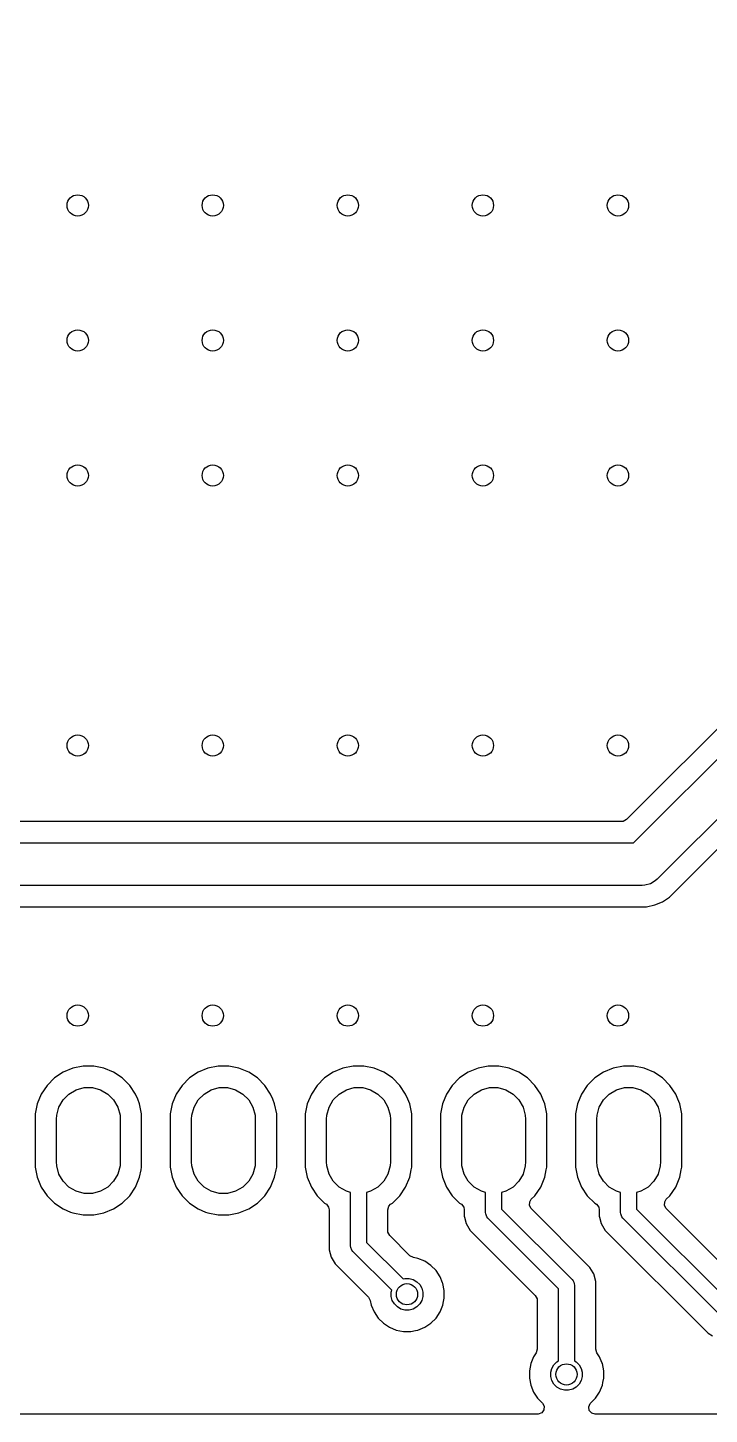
# Model space of a CAD drawing. Extents: x 2.6 to 14.2, y -9.4 to -3.8.
# Drawn here: x 3.946 to 4.451, y -9.426 to -8.399 of the extents above; entities that cross this region are included whole.
import ezdxf

# ---------------------------------------------------------------- set-up
doc = ezdxf.new("R2010")
doc.units = 0
doc.header["$MEASUREMENT"] = 0
doc.layers.add('BLACK', color=7, linetype='CONTINUOUS')

msp = doc.modelspace()

# ---------------------------------------------------------------- linework, layer by layer
at = {"layer": 'BLACK', "linetype": 'CONTINUOUS'}
for p, q in [((4.3947, -9.0026), (5.1122, -8.2851)), ((5.139, -8.3028), (4.4123, -9.0295)), ((4.4213, -9.0428), (5.1373, -8.3268)), ((4.9884, -8.3865), (4.3896, -8.9854)), ((4.3896, -8.9854), (4.3871, -8.9867)), ((4.3861, -8.9868), (3.8818, -8.9868)), ((4.3871, -8.9867), (4.3861, -8.9868)), ((3.8765, -9.0026), (4.3947, -9.0026)), ((4.4012, -9.0341), (3.8765, -9.0341)), ((4.4032, -9.034), (4.4012, -9.0341)), ((4.4072, -9.0329), (4.4032, -9.034)), ((4.4108, -9.0308), (4.4072, -9.0329)), ((4.4123, -9.0295), (4.4108, -9.0308)), ((4.4104, -9.0486), (4.4161, -9.0463)), ((4.4161, -9.0463), (4.4213, -9.0428)), ((3.8818, -9.0499), (4.4043, -9.0499)), ((4.4043, -9.0499), (4.4104, -9.0486)), ((4.4043, -9.0499), (4.4043, -9.0499)), ((3.9796, -9.1694), (3.9724, -9.1724)), ((3.9872, -9.1679), (3.9796, -9.1694)), ((3.9796, -9.1694), (3.9796, -9.1694)), ((3.995, -9.1679), (3.9872, -9.1679)), ((3.9872, -9.1679), (3.9872, -9.1679)), ((4.0026, -9.1694), (3.995, -9.1679)), ((3.995, -9.1679), (3.995, -9.1679)), ((4.0098, -9.1724), (4.0026, -9.1694)), ((4.0026, -9.1694), (4.0026, -9.1694)), ((4.0796, -9.1694), (4.0724, -9.1724)), ((4.0872, -9.1679), (4.0796, -9.1694)), ((4.0796, -9.1694), (4.0796, -9.1694)), ((4.095, -9.1679), (4.0872, -9.1679)), ((4.0872, -9.1679), (4.0872, -9.1679)), ((4.1026, -9.1694), (4.095, -9.1679)), ((4.095, -9.1679), (4.095, -9.1679)), ((4.1098, -9.1724), (4.1026, -9.1694)), ((4.1026, -9.1694), (4.1026, -9.1694)), ((4.1796, -9.1694), (4.1724, -9.1724)), ((4.1872, -9.1679), (4.1796, -9.1694)), ((4.1796, -9.1694), (4.1796, -9.1694)), ((4.195, -9.1679), (4.1872, -9.1679)), ((4.1872, -9.1679), (4.1872, -9.1679)), ((4.2026, -9.1694), (4.195, -9.1679)), ((4.195, -9.1679), (4.195, -9.1679)), ((4.2098, -9.1724), (4.2026, -9.1694)), ((4.2026, -9.1694), (4.2026, -9.1694)), ((4.2796, -9.1694), (4.2724, -9.1724)), ((4.2872, -9.1679), (4.2796, -9.1694)), ((4.2796, -9.1694), (4.2796, -9.1694)), ((4.295, -9.1679), (4.2872, -9.1679)), ((4.2872, -9.1679), (4.2872, -9.1679)), ((4.3026, -9.1694), (4.295, -9.1679)), ((4.295, -9.1679), (4.295, -9.1679)), ((4.3098, -9.1724), (4.3026, -9.1694)), ((4.3026, -9.1694), (4.3026, -9.1694)), ((4.3796, -9.1694), (4.3724, -9.1724)), ((4.3872, -9.1679), (4.3796, -9.1694)), ((4.3796, -9.1694), (4.3796, -9.1694)), ((4.395, -9.1679), (4.3872, -9.1679)), ((4.3872, -9.1679), (4.3872, -9.1679)), ((4.4026, -9.1694), (4.395, -9.1679)), ((4.395, -9.1679), (4.395, -9.1679)), ((4.4098, -9.1724), (4.4026, -9.1694)), ((4.4026, -9.1694), (4.4026, -9.1694)), ((3.966, -9.1767), (3.9605, -9.1822)), ((3.9724, -9.1724), (3.966, -9.1767)), ((3.966, -9.1767), (3.966, -9.1767)), ((3.9724, -9.1724), (3.9724, -9.1724)), ((4.0162, -9.1767), (4.0098, -9.1724)), ((4.0098, -9.1724), (4.0098, -9.1724)), ((4.0217, -9.1822), (4.0162, -9.1767)), ((4.0162, -9.1767), (4.0162, -9.1767)), ((4.066, -9.1767), (4.0605, -9.1822)), ((4.0724, -9.1724), (4.066, -9.1767)), ((4.066, -9.1767), (4.066, -9.1767)), ((4.0724, -9.1724), (4.0724, -9.1724)), ((4.1162, -9.1767), (4.1098, -9.1724)), ((4.1098, -9.1724), (4.1098, -9.1724)), ((4.1217, -9.1822), (4.1162, -9.1767)), ((4.1162, -9.1767), (4.1162, -9.1767)), ((4.166, -9.1767), (4.1605, -9.1822)), ((4.1724, -9.1724), (4.166, -9.1767)), ((4.166, -9.1767), (4.166, -9.1767)), ((4.1724, -9.1724), (4.1724, -9.1724)), ((4.2162, -9.1767), (4.2098, -9.1724)), ((4.2098, -9.1724), (4.2098, -9.1724)), ((4.2217, -9.1822), (4.2162, -9.1767)), ((4.2162, -9.1767), (4.2162, -9.1767)), ((4.266, -9.1767), (4.2605, -9.1822)), ((4.2724, -9.1724), (4.266, -9.1767)), ((4.266, -9.1767), (4.266, -9.1767)), ((4.2724, -9.1724), (4.2724, -9.1724)), ((4.3162, -9.1767), (4.3098, -9.1724)), ((4.3098, -9.1724), (4.3098, -9.1724)), ((4.3217, -9.1822), (4.3162, -9.1767)), ((4.3162, -9.1767), (4.3162, -9.1767)), ((4.366, -9.1767), (4.3605, -9.1822)), ((4.3724, -9.1724), (4.366, -9.1767)), ((4.366, -9.1767), (4.366, -9.1767)), ((4.3724, -9.1724), (4.3724, -9.1724)), ((4.4162, -9.1767), (4.4098, -9.1724)), ((4.4098, -9.1724), (4.4098, -9.1724)), ((4.4217, -9.1822), (4.4162, -9.1767)), ((4.4162, -9.1767), (4.4162, -9.1767)), ((3.9562, -9.1887), (3.9532, -9.1958)), ((3.9605, -9.1822), (3.9562, -9.1887)), ((3.9562, -9.1887), (3.9562, -9.1887)), ((3.9605, -9.1822), (3.9605, -9.1822)), ((3.9724, -9.1929), (3.9767, -9.1886)), ((3.9767, -9.1886), (3.9821, -9.1855)), ((3.9821, -9.1855), (3.988, -9.1839)), ((3.988, -9.1839), (3.9942, -9.1839)), ((3.9942, -9.1839), (4.0001, -9.1855)), ((4.0001, -9.1855), (4.0055, -9.1886)), ((4.0055, -9.1886), (4.0098, -9.1929)), ((4.026, -9.1887), (4.0217, -9.1822)), ((4.0217, -9.1822), (4.0217, -9.1822)), ((4.0276, -9.1924), (4.026, -9.1887)), ((4.026, -9.1887), (4.026, -9.1887)), ((4.0562, -9.1887), (4.0532, -9.1958)), ((4.0605, -9.1822), (4.0562, -9.1887)), ((4.0562, -9.1887), (4.0562, -9.1887)), ((4.0605, -9.1822), (4.0605, -9.1822)), ((4.0724, -9.1929), (4.0767, -9.1886)), ((4.0767, -9.1886), (4.0821, -9.1855)), ((4.0821, -9.1855), (4.088, -9.1839)), ((4.088, -9.1839), (4.0942, -9.1839)), ((4.0942, -9.1839), (4.1001, -9.1855)), ((4.1001, -9.1855), (4.1055, -9.1886)), ((4.1055, -9.1886), (4.1098, -9.1929)), ((4.126, -9.1887), (4.1217, -9.1822)), ((4.1217, -9.1822), (4.1217, -9.1822)), ((4.1276, -9.1924), (4.126, -9.1887)), ((4.126, -9.1887), (4.126, -9.1887)), ((4.1562, -9.1887), (4.1532, -9.1958)), ((4.1605, -9.1822), (4.1562, -9.1887)), ((4.1562, -9.1887), (4.1562, -9.1887)), ((4.1605, -9.1822), (4.1605, -9.1822)), ((4.1724, -9.1929), (4.1767, -9.1886)), ((4.1767, -9.1886), (4.1821, -9.1855)), ((4.1821, -9.1855), (4.188, -9.1839)), ((4.188, -9.1839), (4.1942, -9.1839)), ((4.1942, -9.1839), (4.2001, -9.1855)), ((4.2001, -9.1855), (4.2055, -9.1886)), ((4.2055, -9.1886), (4.2098, -9.1929)), ((4.226, -9.1887), (4.2217, -9.1822)), ((4.2217, -9.1822), (4.2217, -9.1822)), ((4.2276, -9.1924), (4.226, -9.1887)), ((4.226, -9.1887), (4.226, -9.1887)), ((4.2562, -9.1887), (4.2532, -9.1958)), ((4.2605, -9.1822), (4.2562, -9.1887)), ((4.2562, -9.1887), (4.2562, -9.1887)), ((4.2605, -9.1822), (4.2605, -9.1822)), ((4.2724, -9.1929), (4.2767, -9.1886)), ((4.2767, -9.1886), (4.2821, -9.1855)), ((4.2821, -9.1855), (4.288, -9.1839)), ((4.288, -9.1839), (4.2942, -9.1839)), ((4.2942, -9.1839), (4.3001, -9.1855)), ((4.3001, -9.1855), (4.3055, -9.1886)), ((4.3055, -9.1886), (4.3098, -9.1929)), ((4.326, -9.1887), (4.3217, -9.1822)), ((4.3217, -9.1822), (4.3217, -9.1822)), ((4.3276, -9.1924), (4.326, -9.1887)), ((4.326, -9.1887), (4.326, -9.1887)), ((4.3562, -9.1887), (4.3532, -9.1958)), ((4.3605, -9.1822), (4.3562, -9.1887)), ((4.3562, -9.1887), (4.3562, -9.1887)), ((4.3605, -9.1822), (4.3605, -9.1822)), ((4.3724, -9.1929), (4.3767, -9.1886)), ((4.3767, -9.1886), (4.3821, -9.1855)), ((4.3821, -9.1855), (4.388, -9.1839)), ((4.388, -9.1839), (4.3942, -9.1839)), ((4.3942, -9.1839), (4.4001, -9.1855)), ((4.4001, -9.1855), (4.4055, -9.1886)), ((4.4055, -9.1886), (4.4098, -9.1929)), ((4.426, -9.1887), (4.4217, -9.1822)), ((4.4217, -9.1822), (4.4217, -9.1822)), ((4.4276, -9.1924), (4.426, -9.1887)), ((4.426, -9.1887), (4.426, -9.1887)), ((3.9532, -9.1958), (3.9517, -9.2034)), ((3.9532, -9.1958), (3.9532, -9.1958)), ((3.9677, -9.2042), (3.9693, -9.1983)), ((3.9693, -9.1983), (3.9724, -9.1929)), ((4.0098, -9.1929), (4.0129, -9.1983)), ((4.0129, -9.1983), (4.0145, -9.2042)), ((4.029, -9.1958), (4.0276, -9.1924)), ((4.0305, -9.2034), (4.029, -9.1958)), ((4.029, -9.1958), (4.029, -9.1958)), ((4.029, -9.1958), (4.029, -9.1958)), ((4.0532, -9.1958), (4.0517, -9.2034)), ((4.0532, -9.1958), (4.0532, -9.1958)), ((4.0677, -9.2042), (4.0693, -9.1983)), ((4.0693, -9.1983), (4.0724, -9.1929)), ((4.1098, -9.1929), (4.1129, -9.1983)), ((4.1129, -9.1983), (4.1145, -9.2042)), ((4.129, -9.1958), (4.1276, -9.1924)), ((4.1305, -9.2034), (4.129, -9.1958)), ((4.129, -9.1958), (4.129, -9.1958)), ((4.129, -9.1958), (4.129, -9.1958)), ((4.1532, -9.1958), (4.1517, -9.2034)), ((4.1532, -9.1958), (4.1532, -9.1958)), ((4.1677, -9.2042), (4.1693, -9.1983)), ((4.1693, -9.1983), (4.1724, -9.1929)), ((4.2098, -9.1929), (4.2129, -9.1983)), ((4.2129, -9.1983), (4.2145, -9.2042)), ((4.229, -9.1958), (4.2276, -9.1924)), ((4.2305, -9.2034), (4.229, -9.1958)), ((4.229, -9.1958), (4.229, -9.1958)), ((4.229, -9.1958), (4.229, -9.1958)), ((4.2532, -9.1958), (4.2517, -9.2034)), ((4.2532, -9.1958), (4.2532, -9.1958)), ((4.2677, -9.2042), (4.2693, -9.1983)), ((4.2693, -9.1983), (4.2724, -9.1929)), ((4.3098, -9.1929), (4.3129, -9.1983)), ((4.3129, -9.1983), (4.3145, -9.2042)), ((4.329, -9.1958), (4.3276, -9.1924)), ((4.3305, -9.2034), (4.329, -9.1958)), ((4.329, -9.1958), (4.329, -9.1958)), ((4.329, -9.1958), (4.329, -9.1958)), ((4.3532, -9.1958), (4.3517, -9.2034)), ((4.3532, -9.1958), (4.3532, -9.1958)), ((4.3677, -9.2042), (4.3693, -9.1983)), ((4.3693, -9.1983), (4.3724, -9.1929)), ((4.4098, -9.1929), (4.4129, -9.1983)), ((4.4129, -9.1983), (4.4145, -9.2042)), ((4.429, -9.1958), (4.4276, -9.1924)), ((4.4305, -9.2034), (4.429, -9.1958)), ((4.429, -9.1958), (4.429, -9.1958)), ((4.429, -9.1958), (4.429, -9.1958)), ((3.9517, -9.2034), (3.9517, -9.2034)), ((3.9517, -9.2034), (3.9517, -9.2427)), ((3.9675, -9.2073), (3.9677, -9.2042)), ((3.9675, -9.2388), (3.9675, -9.2073)), ((4.0145, -9.2042), (4.0147, -9.2073)), ((4.0147, -9.2073), (4.0147, -9.2388)), ((4.0305, -9.2427), (4.0305, -9.2034)), ((4.0517, -9.2034), (4.0517, -9.2034)), ((4.0517, -9.2034), (4.0517, -9.2427)), ((4.0675, -9.2073), (4.0677, -9.2042)), ((4.0675, -9.2388), (4.0675, -9.2073)), ((4.1145, -9.2042), (4.1147, -9.2073)), ((4.1147, -9.2073), (4.1147, -9.2388)), ((4.1305, -9.2427), (4.1305, -9.2034)), ((4.1517, -9.2034), (4.1517, -9.2034)), ((4.1517, -9.2034), (4.1517, -9.2427)), ((4.1675, -9.2073), (4.1677, -9.2042)), ((4.1675, -9.2388), (4.1675, -9.2073)), ((4.2145, -9.2042), (4.2147, -9.2073)), ((4.2147, -9.2073), (4.2147, -9.2388)), ((4.2305, -9.2427), (4.2305, -9.2034)), ((4.2517, -9.2034), (4.2517, -9.2034)), ((4.2517, -9.2034), (4.2517, -9.2427)), ((4.2675, -9.2073), (4.2677, -9.2042)), ((4.2675, -9.2388), (4.2675, -9.2073)), ((4.3145, -9.2042), (4.3147, -9.2073)), ((4.3147, -9.2073), (4.3147, -9.2388)), ((4.3305, -9.2427), (4.3305, -9.2034)), ((4.3517, -9.2034), (4.3517, -9.2034)), ((4.3517, -9.2034), (4.3517, -9.2427)), ((4.3675, -9.2073), (4.3677, -9.2042)), ((4.3675, -9.2388), (4.3675, -9.2073)), ((4.4145, -9.2042), (4.4147, -9.2073)), ((4.4147, -9.2073), (4.4147, -9.2388)), ((4.4305, -9.2427), (4.4305, -9.2034)), ((3.9677, -9.2419), (3.9675, -9.2388)), ((3.9693, -9.2479), (3.9677, -9.2419)), ((4.0145, -9.2419), (4.0129, -9.2479)), ((4.0147, -9.2388), (4.0145, -9.2419)), ((4.0677, -9.2419), (4.0675, -9.2388)), ((4.0693, -9.2479), (4.0677, -9.2419)), ((4.1145, -9.2419), (4.1129, -9.2479)), ((4.1147, -9.2388), (4.1145, -9.2419)), ((4.1677, -9.2419), (4.1675, -9.2388)), ((4.1693, -9.2479), (4.1677, -9.2419)), ((4.2145, -9.2419), (4.2129, -9.2479)), ((4.2147, -9.2388), (4.2145, -9.2419)), ((4.2677, -9.2419), (4.2675, -9.2388)), ((4.2693, -9.2479), (4.2677, -9.2419)), ((4.3145, -9.2419), (4.3129, -9.2479)), ((4.3147, -9.2388), (4.3145, -9.2419)), ((4.3677, -9.2419), (4.3675, -9.2388)), ((4.3693, -9.2479), (4.3677, -9.2419)), ((4.4145, -9.2419), (4.4129, -9.2479)), ((4.4147, -9.2388), (4.4145, -9.2419)), ((3.9517, -9.2427), (3.9517, -9.2427)), ((3.9517, -9.2427), (3.9517, -9.2427)), ((3.9517, -9.2427), (3.9532, -9.2503)), ((3.9532, -9.2503), (3.9532, -9.2503)), ((3.9532, -9.2503), (3.9562, -9.2575)), ((3.9724, -9.2532), (3.9693, -9.2479)), ((4.0129, -9.2479), (4.0098, -9.2532)), ((4.026, -9.2575), (4.029, -9.2503)), ((4.029, -9.2503), (4.0301, -9.2447)), ((4.0301, -9.2447), (4.0305, -9.2427)), ((4.0517, -9.2427), (4.0517, -9.2427)), ((4.0517, -9.2427), (4.0517, -9.2427)), ((4.0517, -9.2427), (4.0532, -9.2503)), ((4.0532, -9.2503), (4.0532, -9.2503)), ((4.0532, -9.2503), (4.0562, -9.2575)), ((4.0724, -9.2532), (4.0693, -9.2479)), ((4.1129, -9.2479), (4.1098, -9.2532)), ((4.126, -9.2575), (4.129, -9.2503)), ((4.129, -9.2503), (4.1301, -9.2447)), ((4.1301, -9.2447), (4.1305, -9.2427)), ((4.1517, -9.2427), (4.1517, -9.2427)), ((4.1517, -9.2427), (4.1517, -9.2427)), ((4.1517, -9.2427), (4.1532, -9.2503)), ((4.1532, -9.2503), (4.1532, -9.2503)), ((4.1532, -9.2503), (4.1562, -9.2575)), ((4.1724, -9.2532), (4.1693, -9.2479)), ((4.2129, -9.2479), (4.2098, -9.2532)), ((4.226, -9.2575), (4.229, -9.2503)), ((4.229, -9.2503), (4.2301, -9.2447)), ((4.2301, -9.2447), (4.2305, -9.2427)), ((4.2517, -9.2427), (4.2517, -9.2427)), ((4.2517, -9.2427), (4.2517, -9.2427)), ((4.2517, -9.2427), (4.2532, -9.2503)), ((4.2532, -9.2503), (4.2532, -9.2503)), ((4.2532, -9.2503), (4.2562, -9.2575)), ((4.2724, -9.2532), (4.2693, -9.2479)), ((4.3129, -9.2479), (4.3098, -9.2532)), ((4.326, -9.2575), (4.329, -9.2503)), ((4.329, -9.2503), (4.3301, -9.2447)), ((4.3301, -9.2447), (4.3305, -9.2427)), ((4.3517, -9.2427), (4.3517, -9.2427)), ((4.3517, -9.2427), (4.3517, -9.2427)), ((4.3517, -9.2427), (4.3532, -9.2503)), ((4.3532, -9.2503), (4.3532, -9.2503)), ((4.3532, -9.2503), (4.3562, -9.2575)), ((4.3724, -9.2532), (4.3693, -9.2479)), ((4.4129, -9.2479), (4.4098, -9.2532)), ((4.426, -9.2575), (4.429, -9.2503)), ((4.429, -9.2503), (4.4301, -9.2447)), ((4.4301, -9.2447), (4.4305, -9.2427)), ((3.9562, -9.2575), (3.9562, -9.2575)), ((3.9562, -9.2575), (3.9605, -9.2639)), ((3.9767, -9.2576), (3.9724, -9.2532)), ((3.9821, -9.2606), (3.9767, -9.2576)), ((3.988, -9.2622), (3.9821, -9.2606)), ((3.9942, -9.2622), (3.988, -9.2622)), ((4.0001, -9.2606), (3.9942, -9.2622)), ((4.0055, -9.2576), (4.0001, -9.2606)), ((4.0098, -9.2532), (4.0055, -9.2576)), ((4.0217, -9.2639), (4.026, -9.2575)), ((4.0562, -9.2575), (4.0562, -9.2575)), ((4.0562, -9.2575), (4.0605, -9.2639)), ((4.0767, -9.2576), (4.0724, -9.2532)), ((4.0821, -9.2606), (4.0767, -9.2576)), ((4.088, -9.2622), (4.0821, -9.2606)), ((4.0942, -9.2622), (4.088, -9.2622)), ((4.1001, -9.2606), (4.0942, -9.2622)), ((4.1055, -9.2576), (4.1001, -9.2606)), ((4.1098, -9.2532), (4.1055, -9.2576)), ((4.1217, -9.2639), (4.126, -9.2575)), ((4.1562, -9.2575), (4.1562, -9.2575)), ((4.1562, -9.2575), (4.1605, -9.2639)), ((4.1767, -9.2576), (4.1724, -9.2532)), ((4.1821, -9.2606), (4.1767, -9.2576)), ((4.1852, -9.2615), (4.1821, -9.2606)), ((4.1852, -9.301), (4.1852, -9.2615)), ((4.2001, -9.2606), (4.197, -9.2615)), ((4.197, -9.2615), (4.197, -9.2986)), ((4.2055, -9.2576), (4.2001, -9.2606)), ((4.2098, -9.2532), (4.2055, -9.2576)), ((4.2217, -9.2639), (4.226, -9.2575)), ((4.2562, -9.2575), (4.2562, -9.2575)), ((4.2562, -9.2575), (4.2605, -9.2639)), ((4.2767, -9.2576), (4.2724, -9.2532)), ((4.2821, -9.2606), (4.2767, -9.2576)), ((4.2852, -9.2615), (4.2821, -9.2606)), ((4.2852, -9.2763), (4.2852, -9.2615)), ((4.3001, -9.2606), (4.297, -9.2615)), ((4.297, -9.2615), (4.297, -9.2738)), ((4.3055, -9.2576), (4.3001, -9.2606)), ((4.3098, -9.2532), (4.3055, -9.2576)), ((4.3217, -9.2639), (4.326, -9.2575)), ((4.3562, -9.2575), (4.3562, -9.2575)), ((4.3562, -9.2575), (4.3605, -9.2639)), ((4.3767, -9.2576), (4.3724, -9.2532)), ((4.3821, -9.2606), (4.3767, -9.2576)), ((4.3852, -9.2615), (4.3821, -9.2606)), ((4.3852, -9.2763), (4.3852, -9.2615)), ((4.4001, -9.2606), (4.397, -9.2615)), ((4.397, -9.2615), (4.397, -9.2738)), ((4.4055, -9.2576), (4.4001, -9.2606)), ((4.4098, -9.2532), (4.4055, -9.2576)), ((4.4217, -9.2639), (4.426, -9.2575)), ((3.9605, -9.2639), (3.9605, -9.2639)), ((3.9605, -9.2639), (3.966, -9.2694)), ((3.966, -9.2694), (3.966, -9.2694)), ((3.966, -9.2694), (3.9724, -9.2737)), ((4.0098, -9.2737), (4.0162, -9.2694)), ((4.0162, -9.2694), (4.0217, -9.2639)), ((4.0605, -9.2639), (4.0605, -9.2639)), ((4.0605, -9.2639), (4.066, -9.2694)), ((4.066, -9.2694), (4.066, -9.2694)), ((4.066, -9.2694), (4.0724, -9.2737)), ((4.1098, -9.2737), (4.1162, -9.2694)), ((4.1162, -9.2694), (4.1217, -9.2639)), ((4.1605, -9.2639), (4.1605, -9.2639)), ((4.1605, -9.2639), (4.166, -9.2694)), ((4.166, -9.2694), (4.166, -9.2694)), ((4.166, -9.2694), (4.166, -9.2694)), ((4.166, -9.2694), (4.1673, -9.2703)), ((4.1673, -9.2703), (4.169, -9.2724)), ((4.169, -9.2724), (4.1694, -9.2743)), ((4.2128, -9.2743), (4.2136, -9.2717)), ((4.2136, -9.2717), (4.2149, -9.2703)), ((4.2149, -9.2703), (4.2162, -9.2694)), ((4.2162, -9.2694), (4.2217, -9.2639)), ((4.2605, -9.2639), (4.2605, -9.2639)), ((4.2605, -9.2639), (4.266, -9.2694)), ((4.266, -9.2694), (4.266, -9.2694)), ((4.266, -9.2694), (4.266, -9.2694)), ((4.266, -9.2694), (4.2673, -9.2703)), ((4.2673, -9.2703), (4.269, -9.2724)), ((4.269, -9.2724), (4.2694, -9.2743)), ((4.3177, -9.2711), (4.3179, -9.2684)), ((4.319, -9.2735), (4.3177, -9.2711)), ((4.3179, -9.2684), (4.319, -9.2666)), ((4.319, -9.2666), (4.3217, -9.2639)), ((4.3605, -9.2639), (4.3605, -9.2639)), ((4.3605, -9.2639), (4.366, -9.2694)), ((4.366, -9.2694), (4.366, -9.2694)), ((4.366, -9.2694), (4.366, -9.2694)), ((4.366, -9.2694), (4.3673, -9.2703)), ((4.3673, -9.2703), (4.369, -9.2724)), ((4.369, -9.2724), (4.3694, -9.2743)), ((4.4177, -9.2711), (4.4179, -9.2684)), ((4.419, -9.2735), (4.4177, -9.2711)), ((4.4179, -9.2684), (4.419, -9.2666)), ((4.419, -9.2666), (4.4217, -9.2639)), ((3.9724, -9.2737), (3.9724, -9.2737)), ((3.9724, -9.2737), (3.9779, -9.276)), ((3.9779, -9.276), (3.9796, -9.2767)), ((3.9796, -9.2767), (3.9796, -9.2767)), ((3.9796, -9.2767), (3.9796, -9.2767)), ((3.9796, -9.2767), (3.9872, -9.2782)), ((3.9872, -9.2782), (3.9872, -9.2782)), ((3.9872, -9.2782), (3.995, -9.2782)), ((3.995, -9.2782), (4.0001, -9.2772)), ((4.0001, -9.2772), (4.0026, -9.2767)), ((4.0026, -9.2767), (4.0098, -9.2737)), ((4.0724, -9.2737), (4.0724, -9.2737)), ((4.0724, -9.2737), (4.0779, -9.276)), ((4.0779, -9.276), (4.0796, -9.2767)), ((4.0796, -9.2767), (4.0796, -9.2767)), ((4.0796, -9.2767), (4.0796, -9.2767)), ((4.0796, -9.2767), (4.0872, -9.2782)), ((4.0872, -9.2782), (4.0872, -9.2782)), ((4.0872, -9.2782), (4.095, -9.2782)), ((4.095, -9.2782), (4.1001, -9.2772)), ((4.1001, -9.2772), (4.1026, -9.2767)), ((4.1026, -9.2767), (4.1098, -9.2737)), ((4.1694, -9.2743), (4.1694, -9.2982)), ((4.2128, -9.29), (4.2128, -9.2743)), ((4.2694, -9.2743), (4.2694, -9.2791)), ((4.2694, -9.2791), (4.2696, -9.2798)), ((4.2696, -9.2798), (4.2709, -9.2846)), ((4.2853, -9.2774), (4.2852, -9.2763)), ((4.2862, -9.2796), (4.2853, -9.2774)), ((4.2869, -9.2805), (4.2862, -9.2796)), ((4.3392, -9.3328), (4.2869, -9.2805)), ((4.297, -9.2738), (4.3493, -9.3261)), ((4.3625, -9.317), (4.319, -9.2735)), ((4.3694, -9.2743), (4.3694, -9.2791)), ((4.3694, -9.2791), (4.3696, -9.2798)), ((4.3696, -9.2798), (4.3709, -9.2846)), ((4.3853, -9.2774), (4.3852, -9.2763)), ((4.3862, -9.2796), (4.3853, -9.2774)), ((4.3869, -9.2805), (4.3862, -9.2796)), ((4.4591, -9.3526), (4.3869, -9.2805)), ((4.397, -9.2738), (4.4657, -9.3425)), ((4.4708, -9.3253), (4.419, -9.2735)), ((4.2129, -9.291), (4.2128, -9.29)), ((4.2142, -9.2935), (4.2129, -9.291)), ((4.2292, -9.3084), (4.2142, -9.2935)), ((4.2709, -9.2846), (4.2728, -9.288)), ((4.2728, -9.288), (4.2738, -9.2896)), ((4.2738, -9.2896), (4.2738, -9.2896)), ((4.2738, -9.2896), (4.322, -9.3379)), ((4.3709, -9.2846), (4.3738, -9.2896)), ((4.3738, -9.2896), (4.4499, -9.3657)), ((4.1694, -9.2982), (4.1694, -9.3039)), ((4.1853, -9.3022), (4.1852, -9.301)), ((4.1862, -9.3043), (4.1853, -9.3022)), ((4.197, -9.2986), (4.2241, -9.3256)), ((4.1694, -9.3039), (4.1709, -9.3094)), ((4.1709, -9.3094), (4.1738, -9.3143)), ((4.1869, -9.3052), (4.1862, -9.3043)), ((4.2157, -9.334), (4.1869, -9.3052)), ((4.2292, -9.3085), (4.2292, -9.3084)), ((4.2317, -9.3097), (4.2292, -9.3085)), ((4.2351, -9.3104), (4.2317, -9.3097)), ((4.2401, -9.3125), (4.2351, -9.3104)), ((4.2351, -9.3104), (4.2351, -9.3104)), ((4.2446, -9.3155), (4.2401, -9.3125)), ((4.2401, -9.3125), (4.2401, -9.3125)), ((4.1738, -9.3143), (4.1866, -9.3272)), ((4.2485, -9.3194), (4.2446, -9.3155)), ((4.2446, -9.3155), (4.2446, -9.3155)), ((4.2515, -9.3239), (4.2485, -9.3194)), ((4.2485, -9.3194), (4.2485, -9.3194)), ((4.2534, -9.3285), (4.2515, -9.3239)), ((4.2515, -9.3239), (4.2515, -9.3239)), ((4.3649, -9.3211), (4.3625, -9.317)), ((4.3653, -9.3219), (4.3649, -9.3211)), ((4.3668, -9.3275), (4.3653, -9.3219)), ((4.1866, -9.3272), (4.1985, -9.3391)), ((4.2153, -9.3354), (4.2157, -9.334)), ((4.2241, -9.3256), (4.2255, -9.3252)), ((4.2255, -9.3252), (4.2286, -9.3252)), ((4.2286, -9.3252), (4.2316, -9.326)), ((4.2316, -9.326), (4.2342, -9.3276)), ((4.2342, -9.3276), (4.2364, -9.3298)), ((4.2364, -9.3298), (4.238, -9.3324)), ((4.238, -9.3324), (4.2388, -9.3354)), ((4.2536, -9.3289), (4.2534, -9.3285)), ((4.2546, -9.3342), (4.2536, -9.3289)), ((4.2536, -9.3289), (4.2536, -9.3289)), ((4.2536, -9.3289), (4.2536, -9.3289)), ((4.2546, -9.3397), (4.2546, -9.3342)), ((4.3392, -9.3862), (4.3392, -9.3328)), ((4.3493, -9.3261), (4.35, -9.327)), ((4.35, -9.327), (4.3505, -9.328)), ((4.3505, -9.328), (4.3509, -9.3292)), ((4.3509, -9.3292), (4.351, -9.3303)), ((4.351, -9.3303), (4.351, -9.3862)), ((4.3668, -9.3776), (4.3668, -9.3275)), ((4.3668, -9.3275), (4.3668, -9.3275)), ((4.1985, -9.3391), (4.1998, -9.3415)), ((4.1998, -9.3415), (4.1998, -9.3416)), ((4.1998, -9.3416), (4.2005, -9.345)), ((4.2153, -9.3385), (4.2153, -9.3354)), ((4.2161, -9.3415), (4.2153, -9.3385)), ((4.2177, -9.3441), (4.2161, -9.3415)), ((4.2199, -9.3463), (4.2177, -9.3441)), ((4.2364, -9.3441), (4.2342, -9.3463)), ((4.238, -9.3415), (4.2364, -9.3441)), ((4.2388, -9.3385), (4.238, -9.3415)), ((4.2388, -9.3354), (4.2388, -9.3385)), ((4.2536, -9.345), (4.2541, -9.3423)), ((4.2541, -9.3423), (4.2546, -9.3397)), ((4.322, -9.3379), (4.3234, -9.3403)), ((4.3234, -9.3403), (4.3235, -9.3413)), ((4.3235, -9.3413), (4.3235, -9.3776)), ((4.2005, -9.345), (4.2005, -9.345)), ((4.2005, -9.345), (4.2026, -9.35)), ((4.2026, -9.35), (4.2026, -9.35)), ((4.2026, -9.35), (4.2056, -9.3545)), ((4.2056, -9.3545), (4.2056, -9.3545)), ((4.2056, -9.3545), (4.2095, -9.3584)), ((4.2225, -9.3479), (4.2199, -9.3463)), ((4.2255, -9.3487), (4.2225, -9.3479)), ((4.2286, -9.3487), (4.2255, -9.3487)), ((4.2316, -9.3479), (4.2286, -9.3487)), ((4.2342, -9.3463), (4.2316, -9.3479)), ((4.2446, -9.3584), (4.2485, -9.3545)), ((4.2485, -9.3545), (4.2515, -9.35)), ((4.2515, -9.35), (4.2536, -9.345)), ((4.2095, -9.3584), (4.2095, -9.3584)), ((4.2095, -9.3584), (4.214, -9.3614)), ((4.214, -9.3614), (4.214, -9.3614)), ((4.214, -9.3614), (4.2189, -9.3634)), ((4.2189, -9.3634), (4.219, -9.3635)), ((4.219, -9.3635), (4.219, -9.3635)), ((4.219, -9.3635), (4.219, -9.3635)), ((4.219, -9.3635), (4.2243, -9.3645)), ((4.2243, -9.3645), (4.2243, -9.3645)), ((4.2243, -9.3645), (4.2298, -9.3645)), ((4.2298, -9.3645), (4.2333, -9.3638)), ((4.2333, -9.3638), (4.2351, -9.3635)), ((4.2351, -9.3635), (4.2401, -9.3614)), ((4.2401, -9.3614), (4.2446, -9.3584)), ((4.4499, -9.3657), (4.4499, -9.3657)), ((4.4499, -9.3657), (4.4499, -9.3657)), ((4.4499, -9.3657), (4.4532, -9.3676)), ((4.3207, -9.3832), (4.3186, -9.3882)), ((4.3226, -9.3803), (4.3207, -9.3832)), ((4.3207, -9.3832), (4.3207, -9.3832)), ((4.3227, -9.3802), (4.3226, -9.3803)), ((4.3235, -9.3776), (4.3227, -9.3802)), ((4.3668, -9.3777), (4.3668, -9.3776)), ((4.3676, -9.3803), (4.3668, -9.3777)), ((4.3696, -9.3832), (4.3676, -9.3803)), ((4.3713, -9.3875), (4.3696, -9.3832)), ((4.3696, -9.3832), (4.3696, -9.3832)), ((4.3186, -9.3882), (4.3176, -9.3936)), ((4.3176, -9.3936), (4.3176, -9.3936)), ((4.3176, -9.3936), (4.3176, -9.399)), ((4.3186, -9.3882), (4.3186, -9.3882)), ((4.3334, -9.3947), (4.3342, -9.3918)), ((4.3334, -9.3978), (4.3334, -9.3947)), ((4.3342, -9.3918), (4.3358, -9.3891)), ((4.3358, -9.3891), (4.3379, -9.3869)), ((4.3379, -9.3869), (4.3392, -9.3862)), ((4.351, -9.3862), (4.3523, -9.3869)), ((4.3523, -9.3869), (4.3545, -9.3891)), ((4.3545, -9.3891), (4.356, -9.3918)), ((4.356, -9.3918), (4.3568, -9.3947)), ((4.3568, -9.3947), (4.3568, -9.3978)), ((4.3717, -9.3882), (4.3713, -9.3875)), ((4.3727, -9.3936), (4.3717, -9.3882)), ((4.3717, -9.3882), (4.3717, -9.3882)), ((4.3717, -9.3882), (4.3717, -9.3882)), ((4.3727, -9.399), (4.3727, -9.3936)), ((4.3176, -9.399), (4.3176, -9.399)), ((4.3176, -9.399), (4.3176, -9.399)), ((4.3176, -9.399), (4.3186, -9.4043)), ((4.3186, -9.4043), (4.3186, -9.4043)), ((4.3186, -9.4043), (4.3207, -9.4094)), ((4.3342, -9.4008), (4.3334, -9.3978)), ((4.3358, -9.4035), (4.3342, -9.4008)), ((4.3379, -9.4057), (4.3358, -9.4035)), ((4.3406, -9.4072), (4.3379, -9.4057)), ((4.3523, -9.4057), (4.3497, -9.4072)), ((4.3545, -9.4035), (4.3523, -9.4057)), ((4.356, -9.4008), (4.3545, -9.4035)), ((4.3568, -9.3978), (4.356, -9.4008)), ((4.3696, -9.4094), (4.3717, -9.4043)), ((4.3717, -9.4043), (4.3721, -9.4023)), ((4.3721, -9.4023), (4.3727, -9.399)), ((4.3207, -9.4094), (4.3207, -9.4094)), ((4.3207, -9.4094), (4.3237, -9.4139)), ((4.3237, -9.4139), (4.3237, -9.4139)), ((4.3237, -9.4139), (4.3273, -9.4175)), ((4.3436, -9.408), (4.3406, -9.4072)), ((4.3467, -9.408), (4.3436, -9.408)), ((4.3497, -9.4072), (4.3467, -9.408)), ((4.363, -9.4175), (4.3666, -9.4139)), ((4.3666, -9.4139), (4.3696, -9.4094)), ((4.3666, -9.4139), (4.3666, -9.4139)), ((4.3239, -9.4258), (2.9925, -9.4258)), ((4.3242, -9.4258), (4.3239, -9.4258)), ((4.3268, -9.4248), (4.3242, -9.4258)), ((4.3284, -9.4226), (4.3268, -9.4248)), ((4.3273, -9.4175), (4.3286, -9.4199)), ((4.3286, -9.4199), (4.3284, -9.4226)), ((4.3616, -9.4202), (4.3627, -9.4177)), ((4.362, -9.4229), (4.3616, -9.4202)), ((4.3638, -9.425), (4.362, -9.4229)), ((4.3627, -9.4177), (4.363, -9.4175)), ((4.3664, -9.4258), (4.3638, -9.425)), ((5.1494, -9.4258), (4.3664, -9.4258))]:
    msp.add_line(p, q, dxfattribs=at)
at = {"layer": 'BLACK'}
for centre in [(3.9832, -8.5305), (4.0832, -8.5305), (4.1832, -8.5305), (4.2832, -8.5305), (4.3832, -8.5305), (3.9832, -8.6305), (4.0832, -8.6305), (4.1832, -8.6305), (4.2832, -8.6305), (4.3832, -8.6305), (3.9832, -8.7305), (4.0832, -8.7305), (4.1832, -8.7305), (4.2832, -8.7305), (4.3832, -8.7305), (3.9832, -8.9305), (4.0832, -8.9305), (4.1832, -8.9305), (4.2832, -8.9305), (4.3832, -8.9305), (3.9832, -9.1305), (4.0832, -9.1305), (4.1832, -9.1305), (4.2832, -9.1305), (4.3832, -9.1305), (4.227, -9.3369), (4.3451, -9.3963)]:
    msp.add_circle(centre, 0.00787, dxfattribs=at)

doc.saveas('drawing.dxf')
